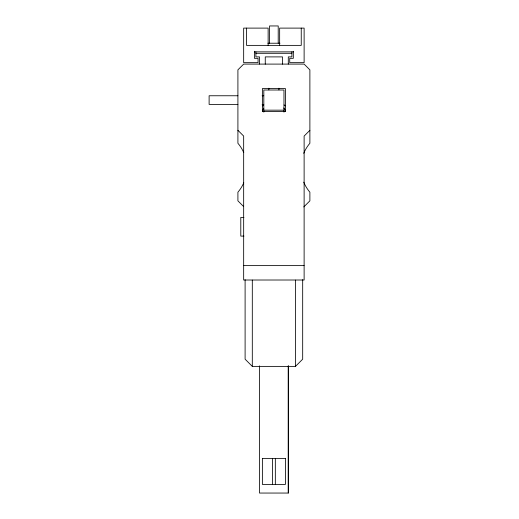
<?xml version="1.0" encoding="UTF-8"?>
<svg xmlns="http://www.w3.org/2000/svg" width="519" height="519" viewBox="0 0 519 519"><rect width="100%" height="100%" fill="white"/><g stroke="black" fill="none" stroke-linecap="round" stroke-linejoin="round"><path stroke-width="0.78" d="M259.494 365.85L259.5 493.05L288.292 493.05L288.292 365.85M309.882 130.308L304.121 136.069L304.121 280.013L243.664 280.013L243.664 136.069L237.91 130.308M303.79 206.932L309.882 200.84L309.882 192.205A37.777 37.777 0 0 1 303.738 182.15M245.104 279.67L245.104 359.18L252.305 366.382L295.486 366.382L302.681 359.18L302.681 279.67M267.849 43.226L279.942 43.226M254.459 51.861L293.326 51.861M255.899 53.301L291.886 53.301M237.91 95.762L209.118 95.762L209.118 104.397L237.91 104.397M262.153 95.762L263.769 95.762M262.153 104.397L263.769 104.397M263.821 110.158L283.971 110.158M262.38 111.598L285.411 111.598L285.411 88.567L262.38 88.567L262.38 111.598A5.041 5.041 0 0 1 263.788 108.335M243.93 217.396L240.79 217.396L240.79 236.106L243.93 236.106M243.664 265.618L304.121 265.618M262.38 458.504L285.411 458.504M243.443 206.38L237.91 200.84L237.91 192.205A37.777 37.777 0 0 0 243.761 182.831M301.247 28.11L301.247 45.38L246.544 45.38L246.544 28.11M295.486 280.104L295.486 366.382M293.326 51.271L293.326 58.336L289.725 58.336L289.725 62.656L304.121 62.656L304.121 28.11L279.65 28.11L279.65 45.38M291.886 51.861L291.886 56.895L288.292 56.895L288.292 64.097M288.292 365.901L288.292 493.05M285.411 458.309L285.411 484.415L262.38 484.415L262.38 458.309M283.971 112.123L283.971 90.008L263.821 90.008L263.821 112.123M282.531 64.187L282.531 56.895L265.261 56.895L265.261 64.187M278.93 88.23L278.93 89.839M278.21 43.226L278.21 25.95L269.575 25.95L269.575 43.226M275.336 458.504L275.336 484.415M272.456 458.504L272.456 484.415M268.855 88.23L268.855 89.839M268.135 45.38L268.135 28.11L243.664 28.11L243.664 62.656L258.06 62.656L258.06 58.336L254.459 58.336L254.459 51.271M259.5 64.097L259.5 56.895L255.899 56.895L255.899 51.861M252.305 280.104L252.305 366.382M283.672 108.017A5.041 5.041 0 0 1 285.411 111.598M262.309 105.844A7.5 7.5 0 0 1 263.704 104.955M284.088 104.955A7.5 7.5 0 0 1 285.482 105.844M243.761 152.638A37.777 37.777 0 0 0 237.91 143.263L237.91 69.851L243.664 64.097L304.121 64.097L309.882 69.851L309.882 143.263A37.777 37.777 0 0 0 303.738 153.326"/></g></svg>
